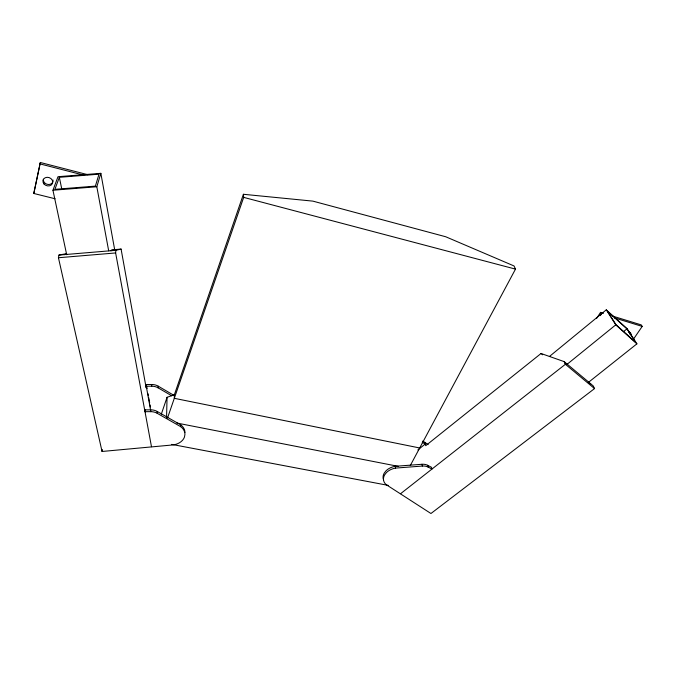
<?xml version="1.0" encoding="UTF-8"?>
<svg xmlns="http://www.w3.org/2000/svg" width="676" height="676" viewBox="0 0 676 676"><rect width="100%" height="100%" fill="white"/><g stroke="black" fill="none" stroke-linecap="round" stroke-linejoin="round"><path stroke-width="1.01" d="M180.686 426.649L180.703 424.841L157.246 411.481A10.571 7.935 1.1 0 0 150.748 409.85L145.086 409.867L144.994 411.676L150.672 411.659A10.588 7.935 1.1 0 1 157.187 413.29L180.686 426.649A14.568 10.833 -0.3 0 1 184.945 434.313L184.447 437.11A14.568 10.833 -0.3 0 1 170.496 445.154L102.051 451.475L58.44 257.742L58.93 255.08L66.366 253.669M410.248 465.62L515.492 269.116L514.03 265.947L445.712 236.752L312.878 201.127L243.411 194.282L174.366 394.75L174.315 398.316L419.695 447.977M166.549 417.92L167.056 397.302L174.366 394.75M157.187 413.29L157.246 411.481M171.772 395.815L158.091 387.838L158.15 386.14A10.258 7.842 1.6 0 0 151.846 384.5L146.346 384.5L146.177 387.914L121.089 249.089L111.616 249.883M150.672 411.659L150.748 409.85M158.091 387.838A10.275 7.85 1.5 0 0 151.77 386.199L151.846 384.5M102.051 451.475L102.245 449.455M151.483 446.743L115.63 252.951L115.909 250.306L121.089 249.089M55.111 198.769L33.8 193.471L40.332 162.494L87.821 174.704M40.332 162.494L33.8 193.471M108.684 250.821L96.82 186.745L100.851 173.318L57.984 176.706L52.948 190.243L66.696 254.734M161.336 414.126L167.056 397.302M167.496 418.055L243.681 197.375L243.411 194.282M59.344 177.306L54.9 189.339L95.384 186.111L99 174.18L59.344 177.306L61.702 188.663M596.595 318.447L600.542 312.388L603.516 313.301M600.305 315.633L601.437 313.901L600.542 312.388M633.513 339.115L642.2 326.407L641.237 324.894L612.448 316.047M549.385 356.514L606.271 309.845L627.176 328.764L636.902 343.847L588.247 382.523M566.936 364.423L615.768 324.843L636.902 343.847M623.652 331.502L626.922 328.874L635.567 342.293L616.056 324.733L607.597 311.391L626.922 328.874M417.861 449.929L425.272 443.997L422.255 442.417M383.545 479.816A13.478 9.599 -12.2 0 1 384.23 473.115L386.072 470.758A13.478 9.599 -12.2 0 1 395.147 466.305L421.942 464.277A9.65 6.853 -13.4 0 1 427.646 465.299L431.499 467.277L431.972 469.051L428.119 467.074A9.667 6.861 -13.4 0 0 422.399 466.051L395.553 468.088A13.503 9.599 -12.2 0 0 386.461 472.549L384.61 474.907A13.503 9.599 -12.2 0 0 388.311 486.019L430.95 513.507L594.542 388.59L593.224 385.903L564.139 361.601L541.037 353.497L425.719 445.678L424.824 442.324L422.568 441.132M400.572 493.708L565.389 364.279L564.139 361.601M110.856 250.728L115.537 249.621M64.009 254.649L66.704 254.117M58.93 255.08L115.909 250.306M58.44 257.742L115.63 252.951M52.948 190.243L96.82 186.745M151.77 386.199L146.261 386.207L150.503 409.69M171.653 444.377L388.252 485.385M176.825 423.041L398.401 466.381M39.96 163.896L83.511 175.076M243.681 197.375L515.492 269.116M614.366 317.864L642.2 326.407M564.866 363.13L566.784 363.806M588.754 383.072L590.689 383.782M158.15 386.14L173.622 395.173M424.824 442.324L428.153 444.647M541.037 353.497L542.625 354.815M565.389 364.279L594.542 388.59M606.271 309.845L615.768 324.843M427.646 465.299L428.119 467.074M421.942 464.277L422.399 466.051M395.147 466.305L395.553 468.088M145.086 409.867L145.467 411.929M100.851 173.318L114.844 250.619M146.717 386.545L147.081 388.582M148.002 393.685L148.374 395.73M148.737 397.767L149.658 402.871M150.03 404.907L150.393 406.952M630.066 332.448A4.124 2.991 -27.7 0 1 629.838 334.121M628.57 332.017A4.132 3 -27.6 0 1 631.029 334.789M53.015 180.019A4.969 4.225 19.7 0 1 48.241 184.489A4.969 4.225 19.7 0 1 43.315 179.258M180.703 424.841A14.542 10.824 -0.3 0 1 184.954 432.505M43.974 183.931A4.977 4.233 19.6 0 0 52.373 183.627A4.977 4.233 19.6 0 0 47.134 177.298A4.977 4.233 19.6 0 0 43.974 183.931"/></g></svg>
